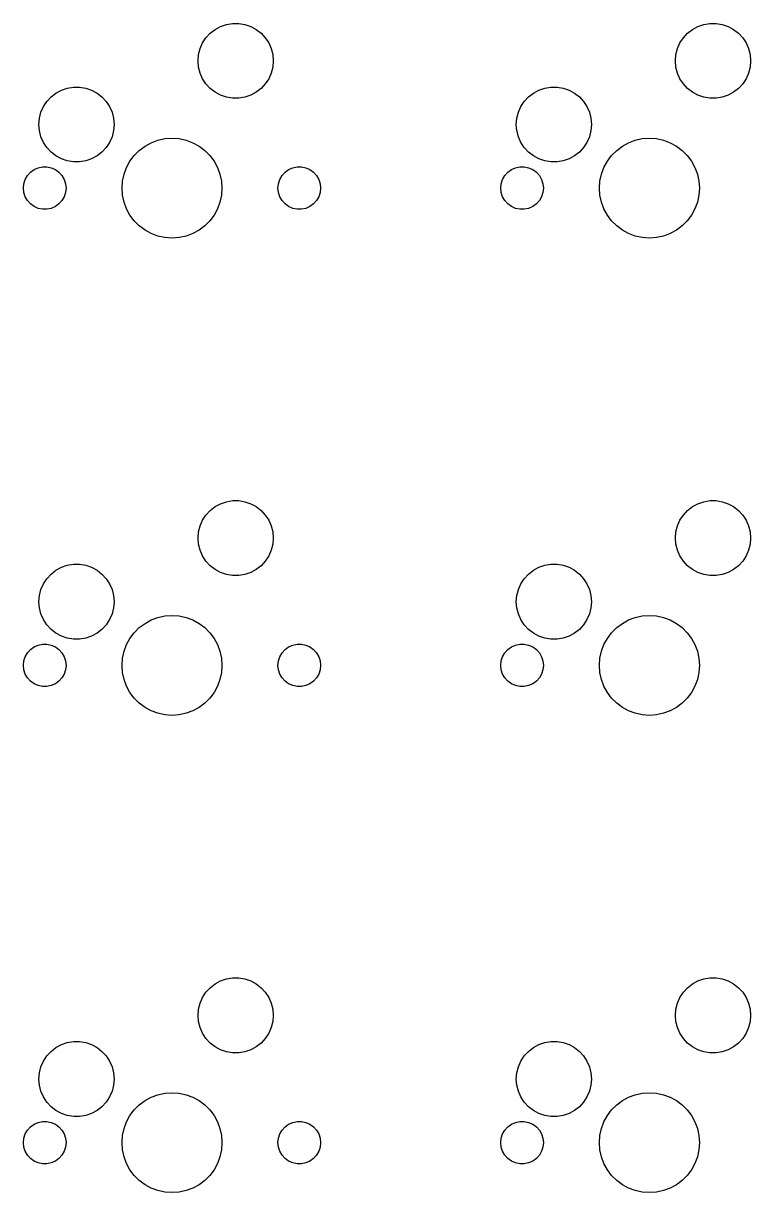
# Model space of a CAD drawing. Extents: x 31 to 255, y -131 to -28.
# Drawn here: x 119.08 to 148.1, y -74.62 to -27.95 of the extents above; entities that cross this region are included whole.
import ezdxf

# ---------------------------------------------------------------- set-up
doc = ezdxf.new("R2010")
doc.units = 0
doc.layers.add('BLACK', color=7, linetype='CONTINUOUS')

msp = doc.modelspace()

# ---------------------------------------------------------------- linework, layer by layer
at = {"layer": 'BLACK', "linetype": 'CONTINUOUS'}
for p, q in [((126.95, -28.0713), (127.184, -27.9909)), ((127.184, -27.9909), (127.429, -27.9501)), ((127.429, -27.9501), (127.676, -27.9501)), ((127.676, -27.9501), (127.921, -27.9909)), ((127.921, -27.9909), (128.155, -28.0713)), ((146, -28.0713), (146.234, -27.9909)), ((146.234, -27.9909), (146.479, -27.9501)), ((146.479, -27.9501), (146.726, -27.9501)), ((146.726, -27.9501), (146.971, -27.9909)), ((146.971, -27.9909), (147.205, -28.0713)), ((126.369, -28.5237), (126.537, -28.3414)), ((126.537, -28.3414), (126.732, -28.1892)), ((126.732, -28.1892), (126.95, -28.0713)), ((128.155, -28.0713), (128.373, -28.1892)), ((128.373, -28.1892), (128.568, -28.3414)), ((128.568, -28.3414), (128.736, -28.5237)), ((145.419, -28.5237), (145.587, -28.3414)), ((145.587, -28.3414), (145.782, -28.1892)), ((145.782, -28.1892), (146, -28.0713)), ((147.205, -28.0713), (147.423, -28.1892)), ((147.423, -28.1892), (147.618, -28.3414)), ((147.618, -28.3414), (147.786, -28.5237)), ((126.134, -28.958), (126.233, -28.7311)), ((126.233, -28.7311), (126.369, -28.5237)), ((128.736, -28.5237), (128.872, -28.7311)), ((128.872, -28.7311), (128.971, -28.958)), ((145.184, -28.958), (145.283, -28.7311)), ((145.283, -28.7311), (145.419, -28.5237)), ((147.786, -28.5237), (147.922, -28.7311)), ((147.922, -28.7311), (148.021, -28.958)), ((126.052, -29.445), (126.073, -29.1981)), ((126.073, -29.1981), (126.134, -28.958)), ((128.971, -28.958), (129.032, -29.1981)), ((129.032, -29.1981), (129.052, -29.445)), ((145.102, -29.445), (145.123, -29.1981)), ((145.123, -29.1981), (145.184, -28.958)), ((148.021, -28.958), (148.082, -29.1981)), ((148.082, -29.1981), (148.102, -29.445)), ((126.073, -29.6919), (126.052, -29.445)), ((126.134, -29.932), (126.073, -29.6919)), ((129.032, -29.6919), (128.971, -29.932)), ((129.052, -29.445), (129.032, -29.6919)), ((145.123, -29.6919), (145.102, -29.445)), ((145.184, -29.932), (145.123, -29.6919)), ((148.082, -29.6919), (148.021, -29.932)), ((148.102, -29.445), (148.082, -29.6919)), ((126.233, -30.1589), (126.134, -29.932)), ((126.369, -30.3663), (126.233, -30.1589)), ((128.872, -30.1589), (128.736, -30.3663)), ((128.971, -29.932), (128.872, -30.1589)), ((145.283, -30.1589), (145.184, -29.932)), ((145.419, -30.3663), (145.283, -30.1589)), ((147.922, -30.1589), (147.786, -30.3663)), ((148.021, -29.932), (147.922, -30.1589)), ((120.187, -30.8814), (120.382, -30.7292)), ((120.382, -30.7292), (120.6, -30.6113)), ((120.6, -30.6113), (120.834, -30.5309)), ((120.834, -30.5309), (121.079, -30.4901)), ((121.079, -30.4901), (121.326, -30.4901)), ((121.326, -30.4901), (121.571, -30.5309)), ((121.571, -30.5309), (121.805, -30.6113)), ((121.805, -30.6113), (122.023, -30.7292)), ((122.023, -30.7292), (122.218, -30.8814)), ((126.537, -30.5486), (126.369, -30.3663)), ((126.732, -30.7007), (126.537, -30.5486)), ((126.95, -30.8187), (126.732, -30.7007)), ((128.373, -30.7007), (128.155, -30.8187)), ((128.568, -30.5486), (128.373, -30.7007)), ((128.736, -30.3663), (128.568, -30.5486)), ((139.237, -30.8814), (139.432, -30.7292)), ((139.432, -30.7292), (139.65, -30.6113)), ((139.65, -30.6113), (139.884, -30.5309)), ((139.884, -30.5309), (140.129, -30.4901)), ((140.129, -30.4901), (140.376, -30.4901)), ((140.376, -30.4901), (140.621, -30.5309)), ((140.621, -30.5309), (140.855, -30.6113)), ((140.855, -30.6113), (141.073, -30.7292)), ((141.073, -30.7292), (141.268, -30.8814)), ((145.587, -30.5486), (145.419, -30.3663)), ((145.782, -30.7007), (145.587, -30.5486)), ((146, -30.8187), (145.782, -30.7007)), ((147.423, -30.7007), (147.205, -30.8187)), ((147.618, -30.5486), (147.423, -30.7007)), ((147.786, -30.3663), (147.618, -30.5486)), ((119.883, -31.2711), (120.019, -31.0637)), ((120.019, -31.0637), (120.187, -30.8814)), ((122.218, -30.8814), (122.386, -31.0637)), ((122.386, -31.0637), (122.522, -31.2711)), ((127.184, -30.8991), (126.95, -30.8187)), ((127.429, -30.9399), (127.184, -30.8991)), ((127.676, -30.9399), (127.429, -30.9399)), ((127.921, -30.8991), (127.676, -30.9399)), ((128.155, -30.8187), (127.921, -30.8991)), ((138.933, -31.2711), (139.069, -31.0637)), ((139.069, -31.0637), (139.237, -30.8814)), ((141.268, -30.8814), (141.436, -31.0637)), ((141.436, -31.0637), (141.572, -31.2711)), ((146.234, -30.8991), (146, -30.8187)), ((146.479, -30.9399), (146.234, -30.8991)), ((146.726, -30.9399), (146.479, -30.9399)), ((146.971, -30.8991), (146.726, -30.9399)), ((147.205, -30.8187), (146.971, -30.8991)), ((119.723, -31.7381), (119.784, -31.498)), ((119.784, -31.498), (119.883, -31.2711)), ((122.522, -31.2711), (122.621, -31.498)), ((122.621, -31.498), (122.682, -31.7381)), ((138.773, -31.7381), (138.834, -31.498)), ((138.834, -31.498), (138.933, -31.2711)), ((141.572, -31.2711), (141.671, -31.498)), ((141.671, -31.498), (141.732, -31.7381)), ((119.703, -31.985), (119.723, -31.7381)), ((119.723, -32.2319), (119.703, -31.985)), ((122.682, -31.7381), (122.703, -31.985)), ((122.703, -31.985), (122.682, -32.2319)), ((138.752, -31.985), (138.773, -31.7381)), ((138.773, -32.2319), (138.752, -31.985)), ((141.732, -31.7381), (141.752, -31.985)), ((141.752, -31.985), (141.732, -32.2319)), ((119.784, -32.472), (119.723, -32.2319)), ((119.883, -32.6989), (119.784, -32.472)), ((122.621, -32.472), (122.522, -32.6989)), ((122.682, -32.2319), (122.621, -32.472)), ((124.184, -32.7113), (124.451, -32.6119)), ((124.451, -32.6119), (124.729, -32.5514)), ((124.729, -32.5514), (125.012, -32.5311)), ((125.012, -32.5311), (125.296, -32.5514)), ((125.296, -32.5514), (125.574, -32.6119)), ((125.574, -32.6119), (125.841, -32.7113)), ((138.834, -32.472), (138.773, -32.2319)), ((138.933, -32.6989), (138.834, -32.472)), ((141.671, -32.472), (141.572, -32.6989)), ((141.732, -32.2319), (141.671, -32.472)), ((143.234, -32.7113), (143.501, -32.6119)), ((143.501, -32.6119), (143.779, -32.5514)), ((143.779, -32.5514), (144.062, -32.5311)), ((144.062, -32.5311), (144.346, -32.5514)), ((144.346, -32.5514), (144.624, -32.6119)), ((144.624, -32.6119), (144.891, -32.7113)), ((120.019, -32.9063), (119.883, -32.6989)), ((120.187, -33.0886), (120.019, -32.9063)), ((120.382, -33.2407), (120.187, -33.0886)), ((122.218, -33.0886), (122.023, -33.2407)), ((122.386, -32.9063), (122.218, -33.0886)), ((122.522, -32.6989), (122.386, -32.9063)), ((123.506, -33.2193), (123.707, -33.0181)), ((123.707, -33.0181), (123.935, -32.8476)), ((123.935, -32.8476), (124.184, -32.7113)), ((125.841, -32.7113), (126.09, -32.8476)), ((126.09, -32.8476), (126.318, -33.0181)), ((126.318, -33.0181), (126.519, -33.2193)), ((139.069, -32.9063), (138.933, -32.6989)), ((139.237, -33.0886), (139.069, -32.9063)), ((139.432, -33.2407), (139.237, -33.0886)), ((141.268, -33.0886), (141.073, -33.2407)), ((141.436, -32.9063), (141.268, -33.0886)), ((141.572, -32.6989), (141.436, -32.9063)), ((142.556, -33.2193), (142.757, -33.0181)), ((142.757, -33.0181), (142.985, -32.8476)), ((142.985, -32.8476), (143.234, -32.7113)), ((144.891, -32.7113), (145.14, -32.8476)), ((145.14, -32.8476), (145.368, -33.0181)), ((145.368, -33.0181), (145.569, -33.2193)), ((120.6, -33.3587), (120.382, -33.2407)), ((120.834, -33.4391), (120.6, -33.3587)), ((121.079, -33.4799), (120.834, -33.4391)), ((121.326, -33.4799), (121.079, -33.4799)), ((121.571, -33.4391), (121.326, -33.4799)), ((121.805, -33.3587), (121.571, -33.4391)), ((122.023, -33.2407), (121.805, -33.3587)), ((123.199, -33.6967), (123.335, -33.447)), ((123.335, -33.447), (123.506, -33.2193)), ((126.519, -33.2193), (126.69, -33.447)), ((126.69, -33.447), (126.826, -33.6967)), ((139.65, -33.3587), (139.432, -33.2407)), ((139.884, -33.4391), (139.65, -33.3587)), ((140.129, -33.4799), (139.884, -33.4391)), ((140.376, -33.4799), (140.129, -33.4799)), ((140.621, -33.4391), (140.376, -33.4799)), ((140.855, -33.3587), (140.621, -33.4391)), ((141.073, -33.2407), (140.855, -33.3587)), ((142.249, -33.6967), (142.385, -33.447)), ((142.385, -33.447), (142.556, -33.2193)), ((145.569, -33.2193), (145.74, -33.447)), ((145.74, -33.447), (145.876, -33.6967)), ((119.155, -34.1789), (119.244, -34.0249)), ((119.244, -34.0249), (119.363, -33.8927)), ((119.363, -33.8927), (119.507, -33.7881)), ((119.507, -33.7881), (119.67, -33.7157)), ((119.67, -33.7157), (119.844, -33.6788)), ((119.844, -33.6788), (120.021, -33.6788)), ((120.021, -33.6788), (120.195, -33.7157)), ((120.195, -33.7157), (120.358, -33.7881)), ((120.358, -33.7881), (120.502, -33.8927)), ((120.502, -33.8927), (120.621, -34.0249)), ((120.621, -34.0249), (120.71, -34.1789)), ((123.039, -34.2412), (123.099, -33.9633)), ((123.099, -33.9633), (123.199, -33.6967)), ((126.826, -33.6967), (126.926, -33.9633)), ((126.926, -33.9633), (126.986, -34.2412)), ((129.315, -34.1789), (129.404, -34.0249)), ((129.404, -34.0249), (129.523, -33.8927)), ((129.523, -33.8927), (129.667, -33.7881)), ((129.667, -33.7881), (129.83, -33.7157)), ((129.83, -33.7157), (130.004, -33.6788)), ((130.004, -33.6788), (130.181, -33.6788)), ((130.181, -33.6788), (130.355, -33.7157)), ((130.355, -33.7157), (130.518, -33.7881)), ((130.518, -33.7881), (130.662, -33.8927)), ((130.662, -33.8927), (130.781, -34.0249)), ((130.781, -34.0249), (130.87, -34.1789)), ((138.205, -34.1789), (138.294, -34.0249)), ((138.294, -34.0249), (138.413, -33.8927)), ((138.413, -33.8927), (138.557, -33.7881)), ((138.557, -33.7881), (138.72, -33.7157)), ((138.72, -33.7157), (138.894, -33.6788)), ((138.894, -33.6788), (139.071, -33.6788)), ((139.071, -33.6788), (139.245, -33.7157)), ((139.245, -33.7157), (139.408, -33.7881)), ((139.408, -33.7881), (139.552, -33.8927)), ((139.552, -33.8927), (139.671, -34.0249)), ((139.671, -34.0249), (139.76, -34.1789)), ((142.089, -34.2412), (142.149, -33.9633)), ((142.149, -33.9633), (142.249, -33.6967)), ((145.876, -33.6967), (145.976, -33.9633)), ((145.976, -33.9633), (146.036, -34.2412)), ((119.082, -34.525), (119.1, -34.3481)), ((119.1, -34.7019), (119.082, -34.525)), ((119.1, -34.3481), (119.155, -34.1789)), ((120.71, -34.1789), (120.765, -34.3481)), ((120.765, -34.3481), (120.783, -34.525)), ((120.783, -34.525), (120.765, -34.7019)), ((123.019, -34.525), (123.039, -34.2412)), ((123.039, -34.8088), (123.019, -34.525)), ((126.986, -34.2412), (127.006, -34.525)), ((127.006, -34.525), (126.986, -34.8088)), ((129.242, -34.525), (129.26, -34.3481)), ((129.26, -34.7019), (129.242, -34.525)), ((129.26, -34.3481), (129.315, -34.1789)), ((130.87, -34.1789), (130.925, -34.3481)), ((130.925, -34.3481), (130.943, -34.525)), ((130.943, -34.525), (130.925, -34.7019)), ((138.132, -34.525), (138.15, -34.3481)), ((138.15, -34.7019), (138.132, -34.525)), ((138.15, -34.3481), (138.205, -34.1789)), ((139.76, -34.1789), (139.815, -34.3481)), ((139.815, -34.3481), (139.833, -34.525)), ((139.833, -34.525), (139.815, -34.7019)), ((142.069, -34.525), (142.089, -34.2412)), ((142.089, -34.8088), (142.069, -34.525)), ((146.036, -34.2412), (146.056, -34.525)), ((146.056, -34.525), (146.036, -34.8088)), ((119.155, -34.8711), (119.1, -34.7019)), ((119.244, -35.0251), (119.155, -34.8711)), ((120.71, -34.8711), (120.621, -35.0251)), ((120.765, -34.7019), (120.71, -34.8711)), ((123.099, -35.0867), (123.039, -34.8088)), ((126.986, -34.8088), (126.926, -35.0867)), ((129.315, -34.8711), (129.26, -34.7019)), ((129.404, -35.0251), (129.315, -34.8711)), ((130.87, -34.8711), (130.781, -35.0251)), ((130.925, -34.7019), (130.87, -34.8711)), ((138.205, -34.8711), (138.15, -34.7019)), ((138.294, -35.0251), (138.205, -34.8711)), ((139.76, -34.8711), (139.671, -35.0251)), ((139.815, -34.7019), (139.76, -34.8711)), ((142.149, -35.0867), (142.089, -34.8088)), ((146.036, -34.8088), (145.976, -35.0867)), ((119.363, -35.1573), (119.244, -35.0251)), ((119.507, -35.2619), (119.363, -35.1573)), ((119.67, -35.3343), (119.507, -35.2619)), ((119.844, -35.3712), (119.67, -35.3343)), ((120.021, -35.3712), (119.844, -35.3712)), ((120.195, -35.3343), (120.021, -35.3712)), ((120.358, -35.2619), (120.195, -35.3343)), ((120.502, -35.1573), (120.358, -35.2619)), ((120.621, -35.0251), (120.502, -35.1573)), ((123.199, -35.3533), (123.099, -35.0867)), ((123.335, -35.603), (123.199, -35.3533)), ((126.826, -35.3533), (126.69, -35.603)), ((126.926, -35.0867), (126.826, -35.3533)), ((129.523, -35.1573), (129.404, -35.0251)), ((129.667, -35.2619), (129.523, -35.1573)), ((129.83, -35.3343), (129.667, -35.2619)), ((130.004, -35.3712), (129.83, -35.3343)), ((130.181, -35.3712), (130.004, -35.3712)), ((130.355, -35.3343), (130.181, -35.3712)), ((130.518, -35.2619), (130.355, -35.3343)), ((130.662, -35.1573), (130.518, -35.2619)), ((130.781, -35.0251), (130.662, -35.1573)), ((138.413, -35.1573), (138.294, -35.0251)), ((138.557, -35.2619), (138.413, -35.1573)), ((138.72, -35.3343), (138.557, -35.2619)), ((138.894, -35.3712), (138.72, -35.3343)), ((139.071, -35.3712), (138.894, -35.3712)), ((139.245, -35.3343), (139.071, -35.3712)), ((139.408, -35.2619), (139.245, -35.3343)), ((139.552, -35.1573), (139.408, -35.2619)), ((139.671, -35.0251), (139.552, -35.1573)), ((142.249, -35.3533), (142.149, -35.0867)), ((142.385, -35.603), (142.249, -35.3533)), ((145.876, -35.3533), (145.74, -35.603)), ((145.976, -35.0867), (145.876, -35.3533)), ((123.506, -35.8307), (123.335, -35.603)), ((123.707, -36.0319), (123.506, -35.8307)), ((126.519, -35.8307), (126.318, -36.0319)), ((126.69, -35.603), (126.519, -35.8307)), ((142.556, -35.8307), (142.385, -35.603)), ((142.757, -36.0319), (142.556, -35.8307)), ((145.569, -35.8307), (145.368, -36.0319)), ((145.74, -35.603), (145.569, -35.8307)), ((123.935, -36.2024), (123.707, -36.0319)), ((124.184, -36.3387), (123.935, -36.2024)), ((124.451, -36.4381), (124.184, -36.3387)), ((125.841, -36.3387), (125.574, -36.4381)), ((126.09, -36.2024), (125.841, -36.3387)), ((126.318, -36.0319), (126.09, -36.2024)), ((142.985, -36.2024), (142.757, -36.0319)), ((143.234, -36.3387), (142.985, -36.2024)), ((143.501, -36.4381), (143.234, -36.3387)), ((144.891, -36.3387), (144.624, -36.4381)), ((145.14, -36.2024), (144.891, -36.3387)), ((145.368, -36.0319), (145.14, -36.2024)), ((124.729, -36.4986), (124.451, -36.4381)), ((125.012, -36.5189), (124.729, -36.4986)), ((125.296, -36.4986), (125.012, -36.5189)), ((125.574, -36.4381), (125.296, -36.4986)), ((143.779, -36.4986), (143.501, -36.4381)), ((144.062, -36.5189), (143.779, -36.4986)), ((144.346, -36.4986), (144.062, -36.5189)), ((144.624, -36.4381), (144.346, -36.4986)), ((126.732, -47.2392), (126.95, -47.1213)), ((126.95, -47.1213), (127.184, -47.0409)), ((127.184, -47.0409), (127.429, -47.0001)), ((127.429, -47.0001), (127.676, -47.0001)), ((127.676, -47.0001), (127.921, -47.0409)), ((127.921, -47.0409), (128.155, -47.1213)), ((128.155, -47.1213), (128.373, -47.2392)), ((145.782, -47.2392), (146, -47.1213)), ((146, -47.1213), (146.234, -47.0409)), ((146.234, -47.0409), (146.479, -47.0001)), ((146.479, -47.0001), (146.726, -47.0001)), ((146.726, -47.0001), (146.971, -47.0409)), ((146.971, -47.0409), (147.205, -47.1213)), ((147.205, -47.1213), (147.423, -47.2392)), ((126.233, -47.7811), (126.369, -47.5737)), ((126.369, -47.5737), (126.537, -47.3914)), ((126.537, -47.3914), (126.732, -47.2392)), ((128.373, -47.2392), (128.568, -47.3914)), ((128.568, -47.3914), (128.736, -47.5737)), ((128.736, -47.5737), (128.872, -47.7811)), ((145.283, -47.7811), (145.419, -47.5737)), ((145.419, -47.5737), (145.587, -47.3914)), ((145.587, -47.3914), (145.782, -47.2392)), ((147.423, -47.2392), (147.618, -47.3914)), ((147.618, -47.3914), (147.786, -47.5737)), ((147.786, -47.5737), (147.922, -47.7811)), ((126.073, -48.2481), (126.134, -48.008)), ((126.134, -48.008), (126.233, -47.7811)), ((128.872, -47.7811), (128.971, -48.008)), ((128.971, -48.008), (129.032, -48.2481)), ((145.123, -48.2481), (145.184, -48.008)), ((145.184, -48.008), (145.283, -47.7811)), ((147.922, -47.7811), (148.021, -48.008)), ((148.021, -48.008), (148.082, -48.2481)), ((126.052, -48.495), (126.073, -48.2481)), ((126.073, -48.7419), (126.052, -48.495)), ((129.032, -48.2481), (129.052, -48.495)), ((129.052, -48.495), (129.032, -48.7419)), ((145.102, -48.495), (145.123, -48.2481)), ((145.123, -48.7419), (145.102, -48.495)), ((148.082, -48.2481), (148.102, -48.495)), ((148.102, -48.495), (148.082, -48.7419)), ((126.134, -48.982), (126.073, -48.7419)), ((126.233, -49.2089), (126.134, -48.982)), ((128.971, -48.982), (128.872, -49.2089)), ((129.032, -48.7419), (128.971, -48.982)), ((145.184, -48.982), (145.123, -48.7419)), ((145.283, -49.2089), (145.184, -48.982)), ((148.021, -48.982), (147.922, -49.2089)), ((148.082, -48.7419), (148.021, -48.982)), ((126.369, -49.4163), (126.233, -49.2089)), ((126.537, -49.5986), (126.369, -49.4163)), ((128.736, -49.4163), (128.568, -49.5986)), ((128.872, -49.2089), (128.736, -49.4163)), ((145.419, -49.4163), (145.283, -49.2089)), ((145.587, -49.5986), (145.419, -49.4163)), ((147.786, -49.4163), (147.618, -49.5986)), ((147.922, -49.2089), (147.786, -49.4163)), ((120.019, -50.1137), (120.187, -49.9314)), ((120.187, -49.9314), (120.382, -49.7792)), ((120.382, -49.7792), (120.6, -49.6613)), ((120.6, -49.6613), (120.834, -49.5809)), ((120.834, -49.5809), (121.079, -49.5401)), ((121.079, -49.5401), (121.326, -49.5401)), ((121.326, -49.5401), (121.571, -49.5809)), ((121.571, -49.5809), (121.805, -49.6613)), ((121.805, -49.6613), (122.023, -49.7792)), ((122.023, -49.7792), (122.218, -49.9314)), ((122.218, -49.9314), (122.386, -50.1137)), ((126.732, -49.7507), (126.537, -49.5986)), ((126.95, -49.8687), (126.732, -49.7507)), ((127.184, -49.9491), (126.95, -49.8687)), ((128.155, -49.8687), (127.921, -49.9491)), ((128.373, -49.7507), (128.155, -49.8687)), ((128.568, -49.5986), (128.373, -49.7507)), ((139.069, -50.1137), (139.237, -49.9314)), ((139.237, -49.9314), (139.432, -49.7792)), ((139.432, -49.7792), (139.65, -49.6613)), ((139.65, -49.6613), (139.884, -49.5809)), ((139.884, -49.5809), (140.129, -49.5401)), ((140.129, -49.5401), (140.376, -49.5401)), ((140.376, -49.5401), (140.621, -49.5809)), ((140.621, -49.5809), (140.855, -49.6613)), ((140.855, -49.6613), (141.073, -49.7792)), ((141.073, -49.7792), (141.268, -49.9314)), ((141.268, -49.9314), (141.436, -50.1137)), ((145.782, -49.7507), (145.587, -49.5986)), ((146, -49.8687), (145.782, -49.7507)), ((146.234, -49.9491), (146, -49.8687)), ((147.205, -49.8687), (146.971, -49.9491)), ((147.423, -49.7507), (147.205, -49.8687)), ((147.618, -49.5986), (147.423, -49.7507)), ((119.784, -50.548), (119.883, -50.3211)), ((119.883, -50.3211), (120.019, -50.1137)), ((122.386, -50.1137), (122.522, -50.3211)), ((122.522, -50.3211), (122.621, -50.548)), ((127.429, -49.9899), (127.184, -49.9491)), ((127.676, -49.9899), (127.429, -49.9899)), ((127.921, -49.9491), (127.676, -49.9899)), ((138.834, -50.548), (138.933, -50.3211)), ((138.933, -50.3211), (139.069, -50.1137)), ((141.436, -50.1137), (141.572, -50.3211)), ((141.572, -50.3211), (141.671, -50.548)), ((146.479, -49.9899), (146.234, -49.9491)), ((146.726, -49.9899), (146.479, -49.9899)), ((146.971, -49.9491), (146.726, -49.9899)), ((119.703, -51.035), (119.723, -50.7881)), ((119.723, -50.7881), (119.784, -50.548)), ((122.621, -50.548), (122.682, -50.7881)), ((122.682, -50.7881), (122.703, -51.035)), ((138.752, -51.035), (138.773, -50.7881)), ((138.773, -50.7881), (138.834, -50.548)), ((141.671, -50.548), (141.732, -50.7881)), ((141.732, -50.7881), (141.752, -51.035)), ((119.723, -51.2819), (119.703, -51.035)), ((119.784, -51.522), (119.723, -51.2819)), ((122.682, -51.2819), (122.621, -51.522)), ((122.703, -51.035), (122.682, -51.2819)), ((138.773, -51.2819), (138.752, -51.035)), ((138.834, -51.522), (138.773, -51.2819)), ((141.732, -51.2819), (141.671, -51.522)), ((141.752, -51.035), (141.732, -51.2819)), ((119.883, -51.7489), (119.784, -51.522)), ((120.019, -51.9563), (119.883, -51.7489)), ((122.522, -51.7489), (122.386, -51.9563)), ((122.621, -51.522), (122.522, -51.7489)), ((123.935, -51.8976), (124.184, -51.7613)), ((124.184, -51.7613), (124.451, -51.6619)), ((124.451, -51.6619), (124.729, -51.6014)), ((124.729, -51.6014), (125.012, -51.5811)), ((125.012, -51.5811), (125.296, -51.6014)), ((125.296, -51.6014), (125.574, -51.6619)), ((125.574, -51.6619), (125.841, -51.7613)), ((125.841, -51.7613), (126.09, -51.8976)), ((138.933, -51.7489), (138.834, -51.522)), ((139.069, -51.9563), (138.933, -51.7489)), ((141.572, -51.7489), (141.436, -51.9563)), ((141.671, -51.522), (141.572, -51.7489)), ((142.985, -51.8976), (143.234, -51.7613)), ((143.234, -51.7613), (143.501, -51.6619)), ((143.501, -51.6619), (143.779, -51.6014)), ((143.779, -51.6014), (144.062, -51.5811)), ((144.062, -51.5811), (144.346, -51.6014)), ((144.346, -51.6014), (144.624, -51.6619)), ((144.624, -51.6619), (144.891, -51.7613)), ((144.891, -51.7613), (145.14, -51.8976)), ((120.187, -52.1386), (120.019, -51.9563)), ((120.382, -52.2907), (120.187, -52.1386)), ((122.218, -52.1386), (122.023, -52.2907)), ((122.386, -51.9563), (122.218, -52.1386)), ((123.506, -52.2693), (123.707, -52.0681)), ((123.707, -52.0681), (123.935, -51.8976)), ((126.09, -51.8976), (126.318, -52.0681)), ((126.318, -52.0681), (126.519, -52.2693)), ((139.237, -52.1386), (139.069, -51.9563)), ((139.432, -52.2907), (139.237, -52.1386)), ((141.268, -52.1386), (141.073, -52.2907)), ((141.436, -51.9563), (141.268, -52.1386)), ((142.556, -52.2693), (142.757, -52.0681)), ((142.757, -52.0681), (142.985, -51.8976)), ((145.14, -51.8976), (145.368, -52.0681)), ((145.368, -52.0681), (145.569, -52.2693)), ((119.67, -52.7657), (119.844, -52.7288)), ((119.844, -52.7288), (120.021, -52.7288)), ((120.021, -52.7288), (120.195, -52.7657)), ((120.6, -52.4087), (120.382, -52.2907)), ((120.834, -52.4891), (120.6, -52.4087)), ((121.079, -52.5299), (120.834, -52.4891)), ((121.326, -52.5299), (121.079, -52.5299)), ((121.571, -52.4891), (121.326, -52.5299)), ((121.805, -52.4087), (121.571, -52.4891)), ((122.023, -52.2907), (121.805, -52.4087)), ((123.199, -52.7467), (123.335, -52.497)), ((123.335, -52.497), (123.506, -52.2693)), ((126.519, -52.2693), (126.69, -52.497)), ((126.69, -52.497), (126.826, -52.7467)), ((129.83, -52.7657), (130.004, -52.7288)), ((130.004, -52.7288), (130.181, -52.7288)), ((130.181, -52.7288), (130.355, -52.7657)), ((138.72, -52.7657), (138.894, -52.7288)), ((138.894, -52.7288), (139.071, -52.7288)), ((139.071, -52.7288), (139.245, -52.7657)), ((139.65, -52.4087), (139.432, -52.2907)), ((139.884, -52.4891), (139.65, -52.4087)), ((140.129, -52.5299), (139.884, -52.4891)), ((140.376, -52.5299), (140.129, -52.5299)), ((140.621, -52.4891), (140.376, -52.5299)), ((140.855, -52.4087), (140.621, -52.4891)), ((141.073, -52.2907), (140.855, -52.4087)), ((142.249, -52.7467), (142.385, -52.497)), ((142.385, -52.497), (142.556, -52.2693)), ((145.569, -52.2693), (145.74, -52.497)), ((145.74, -52.497), (145.876, -52.7467)), ((119.155, -53.2289), (119.244, -53.0749)), ((119.244, -53.0749), (119.363, -52.9427)), ((119.363, -52.9427), (119.507, -52.8381)), ((119.507, -52.8381), (119.67, -52.7657)), ((120.195, -52.7657), (120.358, -52.8381)), ((120.358, -52.8381), (120.502, -52.9427)), ((120.502, -52.9427), (120.621, -53.0749)), ((120.621, -53.0749), (120.71, -53.2289)), ((123.039, -53.2912), (123.099, -53.0133)), ((123.099, -53.0133), (123.199, -52.7467)), ((126.826, -52.7467), (126.926, -53.0133)), ((126.926, -53.0133), (126.986, -53.2912)), ((129.315, -53.2289), (129.404, -53.0749)), ((129.404, -53.0749), (129.523, -52.9427)), ((129.523, -52.9427), (129.667, -52.8381)), ((129.667, -52.8381), (129.83, -52.7657)), ((130.355, -52.7657), (130.518, -52.8381)), ((130.518, -52.8381), (130.662, -52.9427)), ((130.662, -52.9427), (130.781, -53.0749)), ((130.781, -53.0749), (130.87, -53.2289)), ((138.205, -53.2289), (138.294, -53.0749)), ((138.294, -53.0749), (138.413, -52.9427)), ((138.413, -52.9427), (138.557, -52.8381)), ((138.557, -52.8381), (138.72, -52.7657)), ((139.245, -52.7657), (139.408, -52.8381)), ((139.408, -52.8381), (139.552, -52.9427)), ((139.552, -52.9427), (139.671, -53.0749)), ((139.671, -53.0749), (139.76, -53.2289)), ((142.089, -53.2912), (142.149, -53.0133)), ((142.149, -53.0133), (142.249, -52.7467)), ((145.876, -52.7467), (145.976, -53.0133)), ((145.976, -53.0133), (146.036, -53.2912)), ((119.082, -53.575), (119.1, -53.3981)), ((119.1, -53.7519), (119.082, -53.575)), ((119.1, -53.3981), (119.155, -53.2289)), ((120.71, -53.2289), (120.765, -53.3981)), ((120.765, -53.3981), (120.783, -53.575)), ((120.783, -53.575), (120.765, -53.7519)), ((123.019, -53.575), (123.039, -53.2912)), ((123.039, -53.8588), (123.019, -53.575)), ((126.986, -53.2912), (127.006, -53.575)), ((127.006, -53.575), (126.986, -53.8588)), ((129.242, -53.575), (129.26, -53.3981)), ((129.26, -53.7519), (129.242, -53.575)), ((129.26, -53.3981), (129.315, -53.2289)), ((130.87, -53.2289), (130.925, -53.3981)), ((130.925, -53.3981), (130.943, -53.575)), ((130.943, -53.575), (130.925, -53.7519)), ((138.132, -53.575), (138.15, -53.3981)), ((138.15, -53.7519), (138.132, -53.575)), ((138.15, -53.3981), (138.205, -53.2289)), ((139.76, -53.2289), (139.815, -53.3981)), ((139.815, -53.3981), (139.833, -53.575)), ((139.833, -53.575), (139.815, -53.7519)), ((142.069, -53.575), (142.089, -53.2912)), ((142.089, -53.8588), (142.069, -53.575)), ((146.036, -53.2912), (146.056, -53.575)), ((146.056, -53.575), (146.036, -53.8588)), ((119.155, -53.9211), (119.1, -53.7519)), ((119.244, -54.0751), (119.155, -53.9211)), ((119.363, -54.2073), (119.244, -54.0751)), ((120.621, -54.0751), (120.502, -54.2073)), ((120.71, -53.9211), (120.621, -54.0751)), ((120.765, -53.7519), (120.71, -53.9211)), ((123.099, -54.1367), (123.039, -53.8588)), ((126.986, -53.8588), (126.926, -54.1367)), ((129.315, -53.9211), (129.26, -53.7519)), ((129.404, -54.0751), (129.315, -53.9211)), ((129.523, -54.2073), (129.404, -54.0751)), ((130.781, -54.0751), (130.662, -54.2073)), ((130.87, -53.9211), (130.781, -54.0751)), ((130.925, -53.7519), (130.87, -53.9211)), ((138.205, -53.9211), (138.15, -53.7519)), ((138.294, -54.0751), (138.205, -53.9211)), ((138.413, -54.2073), (138.294, -54.0751)), ((139.671, -54.0751), (139.552, -54.2073)), ((139.76, -53.9211), (139.671, -54.0751)), ((139.815, -53.7519), (139.76, -53.9211)), ((142.149, -54.1367), (142.089, -53.8588)), ((146.036, -53.8588), (145.976, -54.1367)), ((119.507, -54.3119), (119.363, -54.2073)), ((119.67, -54.3843), (119.507, -54.3119)), ((119.844, -54.4212), (119.67, -54.3843)), ((120.021, -54.4212), (119.844, -54.4212)), ((120.195, -54.3843), (120.021, -54.4212)), ((120.358, -54.3119), (120.195, -54.3843)), ((120.502, -54.2073), (120.358, -54.3119)), ((123.199, -54.4033), (123.099, -54.1367)), ((123.335, -54.653), (123.199, -54.4033)), ((126.826, -54.4033), (126.69, -54.653)), ((126.926, -54.1367), (126.826, -54.4033)), ((129.667, -54.3119), (129.523, -54.2073)), ((129.83, -54.3843), (129.667, -54.3119)), ((130.004, -54.4212), (129.83, -54.3843)), ((130.181, -54.4212), (130.004, -54.4212)), ((130.355, -54.3843), (130.181, -54.4212)), ((130.518, -54.3119), (130.355, -54.3843)), ((130.662, -54.2073), (130.518, -54.3119)), ((138.557, -54.3119), (138.413, -54.2073)), ((138.72, -54.3843), (138.557, -54.3119)), ((138.894, -54.4212), (138.72, -54.3843)), ((139.071, -54.4212), (138.894, -54.4212)), ((139.245, -54.3843), (139.071, -54.4212)), ((139.408, -54.3119), (139.245, -54.3843)), ((139.552, -54.2073), (139.408, -54.3119)), ((142.249, -54.4033), (142.149, -54.1367)), ((142.385, -54.653), (142.249, -54.4033)), ((145.876, -54.4033), (145.74, -54.653)), ((145.976, -54.1367), (145.876, -54.4033)), ((123.506, -54.8807), (123.335, -54.653)), ((123.707, -55.0819), (123.506, -54.8807)), ((126.519, -54.8807), (126.318, -55.0819)), ((126.69, -54.653), (126.519, -54.8807)), ((142.556, -54.8807), (142.385, -54.653)), ((142.757, -55.0819), (142.556, -54.8807)), ((145.569, -54.8807), (145.368, -55.0819)), ((145.74, -54.653), (145.569, -54.8807)), ((123.935, -55.2524), (123.707, -55.0819)), ((124.184, -55.3887), (123.935, -55.2524)), ((124.451, -55.4881), (124.184, -55.3887)), ((124.729, -55.5486), (124.451, -55.4881)), ((125.574, -55.4881), (125.296, -55.5486)), ((125.841, -55.3887), (125.574, -55.4881)), ((126.09, -55.2524), (125.841, -55.3887)), ((126.318, -55.0819), (126.09, -55.2524)), ((142.985, -55.2524), (142.757, -55.0819)), ((143.234, -55.3887), (142.985, -55.2524)), ((143.501, -55.4881), (143.234, -55.3887)), ((143.779, -55.5486), (143.501, -55.4881)), ((144.624, -55.4881), (144.346, -55.5486)), ((144.891, -55.3887), (144.624, -55.4881)), ((145.14, -55.2524), (144.891, -55.3887)), ((145.368, -55.0819), (145.14, -55.2524)), ((125.012, -55.5689), (124.729, -55.5486)), ((125.296, -55.5486), (125.012, -55.5689)), ((144.062, -55.5689), (143.779, -55.5486)), ((144.346, -55.5486), (144.062, -55.5689)), ((126.732, -66.2892), (126.95, -66.1713)), ((126.95, -66.1713), (127.184, -66.0909)), ((127.184, -66.0909), (127.429, -66.0501)), ((127.429, -66.0501), (127.676, -66.0501)), ((127.676, -66.0501), (127.921, -66.0909)), ((127.921, -66.0909), (128.155, -66.1713)), ((128.155, -66.1713), (128.373, -66.2892)), ((145.782, -66.2892), (146, -66.1713)), ((146, -66.1713), (146.234, -66.0909)), ((146.234, -66.0909), (146.479, -66.0501)), ((146.479, -66.0501), (146.726, -66.0501)), ((146.726, -66.0501), (146.971, -66.0909)), ((146.971, -66.0909), (147.205, -66.1713)), ((147.205, -66.1713), (147.423, -66.2892)), ((126.233, -66.8311), (126.369, -66.6237)), ((126.369, -66.6237), (126.537, -66.4414)), ((126.537, -66.4414), (126.732, -66.2892)), ((128.373, -66.2892), (128.568, -66.4414)), ((128.568, -66.4414), (128.736, -66.6237)), ((128.736, -66.6237), (128.872, -66.8311)), ((145.283, -66.8311), (145.419, -66.6237)), ((145.419, -66.6237), (145.587, -66.4414)), ((145.587, -66.4414), (145.782, -66.2892)), ((147.423, -66.2892), (147.618, -66.4414)), ((147.618, -66.4414), (147.786, -66.6237)), ((147.786, -66.6237), (147.922, -66.8311)), ((126.073, -67.2981), (126.134, -67.058)), ((126.134, -67.058), (126.233, -66.8311)), ((128.872, -66.8311), (128.971, -67.058)), ((128.971, -67.058), (129.032, -67.2981)), ((145.123, -67.2981), (145.184, -67.058)), ((145.184, -67.058), (145.283, -66.8311)), ((147.922, -66.8311), (148.021, -67.058)), ((148.021, -67.058), (148.082, -67.2981)), ((126.052, -67.545), (126.073, -67.2981)), ((126.073, -67.7919), (126.052, -67.545)), ((129.032, -67.2981), (129.052, -67.545)), ((129.052, -67.545), (129.032, -67.7919)), ((145.102, -67.545), (145.123, -67.2981)), ((145.123, -67.7919), (145.102, -67.545)), ((148.082, -67.2981), (148.102, -67.545)), ((148.102, -67.545), (148.082, -67.7919)), ((126.134, -68.032), (126.073, -67.7919)), ((126.233, -68.2589), (126.134, -68.032)), ((128.971, -68.032), (128.872, -68.2589)), ((129.032, -67.7919), (128.971, -68.032)), ((145.184, -68.032), (145.123, -67.7919)), ((145.283, -68.2589), (145.184, -68.032)), ((148.021, -68.032), (147.922, -68.2589)), ((148.082, -67.7919), (148.021, -68.032)), ((120.834, -68.6309), (121.079, -68.5901)), ((121.079, -68.5901), (121.326, -68.5901)), ((121.326, -68.5901), (121.571, -68.6309)), ((126.369, -68.4663), (126.233, -68.2589)), ((126.537, -68.6486), (126.369, -68.4663)), ((128.736, -68.4663), (128.568, -68.6486)), ((128.872, -68.2589), (128.736, -68.4663)), ((139.884, -68.6309), (140.129, -68.5901)), ((140.129, -68.5901), (140.376, -68.5901)), ((140.376, -68.5901), (140.621, -68.6309)), ((145.419, -68.4663), (145.283, -68.2589)), ((145.587, -68.6486), (145.419, -68.4663)), ((147.786, -68.4663), (147.618, -68.6486)), ((147.922, -68.2589), (147.786, -68.4663)), ((120.019, -69.1637), (120.187, -68.9814)), ((120.187, -68.9814), (120.382, -68.8293)), ((120.382, -68.8293), (120.6, -68.7113)), ((120.6, -68.7113), (120.834, -68.6309)), ((121.571, -68.6309), (121.805, -68.7113)), ((121.805, -68.7113), (122.023, -68.8293)), ((122.023, -68.8293), (122.218, -68.9814)), ((122.218, -68.9814), (122.386, -69.1637)), ((126.732, -68.8007), (126.537, -68.6486)), ((126.95, -68.9187), (126.732, -68.8007)), ((127.184, -68.9991), (126.95, -68.9187)), ((127.429, -69.0399), (127.184, -68.9991)), ((127.676, -69.0399), (127.429, -69.0399)), ((127.921, -68.9991), (127.676, -69.0399)), ((128.155, -68.9187), (127.921, -68.9991)), ((128.373, -68.8007), (128.155, -68.9187)), ((128.568, -68.6486), (128.373, -68.8007)), ((139.069, -69.1637), (139.237, -68.9814)), ((139.237, -68.9814), (139.432, -68.8293)), ((139.432, -68.8293), (139.65, -68.7113)), ((139.65, -68.7113), (139.884, -68.6309)), ((140.621, -68.6309), (140.855, -68.7113)), ((140.855, -68.7113), (141.073, -68.8293)), ((141.073, -68.8293), (141.268, -68.9814)), ((141.268, -68.9814), (141.436, -69.1637)), ((145.782, -68.8007), (145.587, -68.6486)), ((146, -68.9187), (145.782, -68.8007)), ((146.234, -68.9991), (146, -68.9187)), ((146.479, -69.0399), (146.234, -68.9991)), ((146.726, -69.0399), (146.479, -69.0399)), ((146.971, -68.9991), (146.726, -69.0399)), ((147.205, -68.9187), (146.971, -68.9991)), ((147.423, -68.8007), (147.205, -68.9187)), ((147.618, -68.6486), (147.423, -68.8007)), ((119.784, -69.598), (119.883, -69.3711)), ((119.883, -69.3711), (120.019, -69.1637)), ((122.386, -69.1637), (122.522, -69.3711)), ((122.522, -69.3711), (122.621, -69.598)), ((138.834, -69.598), (138.933, -69.3711)), ((138.933, -69.3711), (139.069, -69.1637)), ((141.436, -69.1637), (141.572, -69.3711)), ((141.572, -69.3711), (141.671, -69.598)), ((119.703, -70.085), (119.723, -69.8381)), ((119.723, -69.8381), (119.784, -69.598)), ((122.621, -69.598), (122.682, -69.8381)), ((122.682, -69.8381), (122.703, -70.085)), ((138.752, -70.085), (138.773, -69.8381)), ((138.773, -69.8381), (138.834, -69.598)), ((141.671, -69.598), (141.732, -69.8381)), ((141.732, -69.8381), (141.752, -70.085)), ((119.723, -70.3319), (119.703, -70.085)), ((119.784, -70.572), (119.723, -70.3319)), ((122.682, -70.3319), (122.621, -70.572)), ((122.703, -70.085), (122.682, -70.3319)), ((138.773, -70.3319), (138.752, -70.085)), ((138.834, -70.572), (138.773, -70.3319)), ((141.732, -70.3319), (141.671, -70.572)), ((141.752, -70.085), (141.732, -70.3319)), ((119.883, -70.7989), (119.784, -70.572)), ((120.019, -71.0063), (119.883, -70.7989)), ((122.522, -70.7989), (122.386, -71.0063)), ((122.621, -70.572), (122.522, -70.7989)), ((123.935, -70.9476), (124.184, -70.8113)), ((124.184, -70.8113), (124.451, -70.7119)), ((124.451, -70.7119), (124.729, -70.6514)), ((124.729, -70.6514), (125.012, -70.6311)), ((125.012, -70.6311), (125.296, -70.6514)), ((125.296, -70.6514), (125.574, -70.7119)), ((125.574, -70.7119), (125.841, -70.8113)), ((125.841, -70.8113), (126.09, -70.9476)), ((138.933, -70.7989), (138.834, -70.572)), ((139.069, -71.0063), (138.933, -70.7989)), ((141.572, -70.7989), (141.436, -71.0063)), ((141.671, -70.572), (141.572, -70.7989)), ((142.985, -70.9476), (143.234, -70.8113)), ((143.234, -70.8113), (143.501, -70.7119)), ((143.501, -70.7119), (143.779, -70.6514)), ((143.779, -70.6514), (144.062, -70.6311)), ((144.062, -70.6311), (144.346, -70.6514)), ((144.346, -70.6514), (144.624, -70.7119)), ((144.624, -70.7119), (144.891, -70.8113)), ((144.891, -70.8113), (145.14, -70.9476)), ((120.187, -71.1886), (120.019, -71.0063)), ((120.382, -71.3407), (120.187, -71.1886)), ((120.6, -71.4587), (120.382, -71.3407)), ((122.023, -71.3407), (121.805, -71.4587)), ((122.218, -71.1886), (122.023, -71.3407)), ((122.386, -71.0063), (122.218, -71.1886)), ((123.335, -71.547), (123.506, -71.3193)), ((123.506, -71.3193), (123.707, -71.1181)), ((123.707, -71.1181), (123.935, -70.9476)), ((126.09, -70.9476), (126.318, -71.1181)), ((126.318, -71.1181), (126.519, -71.3193)), ((126.519, -71.3193), (126.69, -71.547)), ((139.237, -71.1886), (139.069, -71.0063)), ((139.432, -71.3407), (139.237, -71.1886)), ((139.65, -71.4587), (139.432, -71.3407)), ((141.073, -71.3407), (140.855, -71.4587)), ((141.268, -71.1886), (141.073, -71.3407)), ((141.436, -71.0063), (141.268, -71.1886)), ((142.385, -71.547), (142.556, -71.3193)), ((142.556, -71.3193), (142.757, -71.1181)), ((142.757, -71.1181), (142.985, -70.9476)), ((145.14, -70.9476), (145.368, -71.1181)), ((145.368, -71.1181), (145.569, -71.3193)), ((145.569, -71.3193), (145.74, -71.547)), ((119.507, -71.8881), (119.67, -71.8157)), ((119.67, -71.8157), (119.844, -71.7788)), ((119.844, -71.7788), (120.021, -71.7788)), ((120.021, -71.7788), (120.195, -71.8157)), ((120.195, -71.8157), (120.358, -71.8881)), ((120.834, -71.5391), (120.6, -71.4587)), ((121.079, -71.5799), (120.834, -71.5391)), ((121.326, -71.5799), (121.079, -71.5799)), ((121.571, -71.5391), (121.326, -71.5799)), ((121.805, -71.4587), (121.571, -71.5391)), ((123.099, -72.0633), (123.199, -71.7967)), ((123.199, -71.7967), (123.335, -71.547)), ((126.69, -71.547), (126.826, -71.7967)), ((126.826, -71.7967), (126.926, -72.0633)), ((129.667, -71.8881), (129.83, -71.8157)), ((129.83, -71.8157), (130.004, -71.7788)), ((130.004, -71.7788), (130.181, -71.7788)), ((130.181, -71.7788), (130.355, -71.8157)), ((130.355, -71.8157), (130.518, -71.8881)), ((138.557, -71.8881), (138.72, -71.8157)), ((138.72, -71.8157), (138.894, -71.7788)), ((138.894, -71.7788), (139.071, -71.7788)), ((139.071, -71.7788), (139.245, -71.8157)), ((139.245, -71.8157), (139.408, -71.8881)), ((139.884, -71.5391), (139.65, -71.4587)), ((140.129, -71.5799), (139.884, -71.5391)), ((140.376, -71.5799), (140.129, -71.5799)), ((140.621, -71.5391), (140.376, -71.5799)), ((140.855, -71.4587), (140.621, -71.5391)), ((142.149, -72.0633), (142.249, -71.7967)), ((142.249, -71.7967), (142.385, -71.547)), ((145.74, -71.547), (145.876, -71.7967)), ((145.876, -71.7967), (145.976, -72.0633)), ((119.1, -72.4481), (119.155, -72.2789)), ((119.155, -72.2789), (119.244, -72.1249)), ((119.244, -72.1249), (119.363, -71.9927)), ((119.363, -71.9927), (119.507, -71.8881)), ((120.358, -71.8881), (120.502, -71.9927)), ((120.502, -71.9927), (120.621, -72.1249)), ((120.621, -72.1249), (120.71, -72.2789)), ((120.71, -72.2789), (120.765, -72.4481)), ((123.039, -72.3412), (123.099, -72.0633)), ((126.926, -72.0633), (126.986, -72.3412)), ((129.26, -72.4481), (129.315, -72.2789)), ((129.315, -72.2789), (129.404, -72.1249)), ((129.404, -72.1249), (129.523, -71.9927)), ((129.523, -71.9927), (129.667, -71.8881)), ((130.518, -71.8881), (130.662, -71.9927)), ((130.662, -71.9927), (130.781, -72.1249)), ((130.781, -72.1249), (130.87, -72.2789)), ((130.87, -72.2789), (130.925, -72.4481)), ((138.15, -72.4481), (138.205, -72.2789)), ((138.205, -72.2789), (138.294, -72.1249)), ((138.294, -72.1249), (138.413, -71.9927)), ((138.413, -71.9927), (138.557, -71.8881)), ((139.408, -71.8881), (139.552, -71.9927)), ((139.552, -71.9927), (139.671, -72.1249)), ((139.671, -72.1249), (139.76, -72.2789)), ((139.76, -72.2789), (139.815, -72.4481)), ((142.089, -72.3412), (142.149, -72.0633)), ((145.976, -72.0633), (146.036, -72.3412)), ((119.082, -72.625), (119.1, -72.4481)), ((119.1, -72.8019), (119.082, -72.625)), ((119.155, -72.9711), (119.1, -72.8019)), ((120.765, -72.8019), (120.71, -72.9711)), ((120.765, -72.4481), (120.783, -72.625)), ((120.783, -72.625), (120.765, -72.8019)), ((123.019, -72.625), (123.039, -72.3412)), ((123.039, -72.9088), (123.019, -72.625)), ((126.986, -72.3412), (127.006, -72.625)), ((127.006, -72.625), (126.986, -72.9088)), ((129.242, -72.625), (129.26, -72.4481)), ((129.26, -72.8019), (129.242, -72.625)), ((129.315, -72.9711), (129.26, -72.8019)), ((130.925, -72.8019), (130.87, -72.9711)), ((130.925, -72.4481), (130.943, -72.625)), ((130.943, -72.625), (130.925, -72.8019)), ((138.132, -72.625), (138.15, -72.4481)), ((138.15, -72.8019), (138.132, -72.625)), ((138.205, -72.9711), (138.15, -72.8019)), ((139.815, -72.8019), (139.76, -72.9711)), ((139.815, -72.4481), (139.833, -72.625)), ((139.833, -72.625), (139.815, -72.8019)), ((142.069, -72.625), (142.089, -72.3412)), ((142.089, -72.9088), (142.069, -72.625)), ((146.036, -72.3412), (146.056, -72.625)), ((146.056, -72.625), (146.036, -72.9088)), ((119.244, -73.1251), (119.155, -72.9711)), ((119.363, -73.2573), (119.244, -73.1251)), ((119.507, -73.3619), (119.363, -73.2573)), ((120.502, -73.2573), (120.358, -73.3619)), ((120.621, -73.1251), (120.502, -73.2573)), ((120.71, -72.9711), (120.621, -73.1251)), ((123.099, -73.1867), (123.039, -72.9088)), ((123.199, -73.4533), (123.099, -73.1867)), ((126.926, -73.1867), (126.826, -73.4533)), ((126.986, -72.9088), (126.926, -73.1867)), ((129.404, -73.1251), (129.315, -72.9711)), ((129.523, -73.2573), (129.404, -73.1251)), ((129.667, -73.3619), (129.523, -73.2573)), ((130.662, -73.2573), (130.518, -73.3619)), ((130.781, -73.1251), (130.662, -73.2573)), ((130.87, -72.9711), (130.781, -73.1251)), ((138.294, -73.1251), (138.205, -72.9711)), ((138.413, -73.2573), (138.294, -73.1251)), ((138.557, -73.3619), (138.413, -73.2573)), ((139.552, -73.2573), (139.408, -73.3619)), ((139.671, -73.1251), (139.552, -73.2573)), ((139.76, -72.9711), (139.671, -73.1251)), ((142.149, -73.1867), (142.089, -72.9088)), ((142.249, -73.4533), (142.149, -73.1867)), ((145.976, -73.1867), (145.876, -73.4533)), ((146.036, -72.9088), (145.976, -73.1867)), ((119.67, -73.4343), (119.507, -73.3619)), ((119.844, -73.4712), (119.67, -73.4343)), ((120.021, -73.4712), (119.844, -73.4712)), ((120.195, -73.4343), (120.021, -73.4712)), ((120.358, -73.3619), (120.195, -73.4343)), ((123.335, -73.703), (123.199, -73.4533)), ((123.506, -73.9307), (123.335, -73.703)), ((126.69, -73.703), (126.519, -73.9307)), ((126.826, -73.4533), (126.69, -73.703)), ((129.83, -73.4343), (129.667, -73.3619)), ((130.004, -73.4712), (129.83, -73.4343)), ((130.181, -73.4712), (130.004, -73.4712)), ((130.355, -73.4343), (130.181, -73.4712)), ((130.518, -73.3619), (130.355, -73.4343)), ((138.72, -73.4343), (138.557, -73.3619)), ((138.894, -73.4712), (138.72, -73.4343)), ((139.071, -73.4712), (138.894, -73.4712)), ((139.245, -73.4343), (139.071, -73.4712)), ((139.408, -73.3619), (139.245, -73.4343)), ((142.385, -73.703), (142.249, -73.4533)), ((142.556, -73.9307), (142.385, -73.703)), ((145.74, -73.703), (145.569, -73.9307)), ((145.876, -73.4533), (145.74, -73.703)), ((123.707, -74.1319), (123.506, -73.9307)), ((123.935, -74.3024), (123.707, -74.1319)), ((126.318, -74.1319), (126.09, -74.3024)), ((126.519, -73.9307), (126.318, -74.1319)), ((142.757, -74.1319), (142.556, -73.9307)), ((142.985, -74.3024), (142.757, -74.1319)), ((145.368, -74.1319), (145.14, -74.3024)), ((145.569, -73.9307), (145.368, -74.1319)), ((124.184, -74.4387), (123.935, -74.3024)), ((124.451, -74.5381), (124.184, -74.4387)), ((124.729, -74.5986), (124.451, -74.5381)), ((125.012, -74.6189), (124.729, -74.5986)), ((125.296, -74.5986), (125.012, -74.6189)), ((125.574, -74.5381), (125.296, -74.5986)), ((125.841, -74.4387), (125.574, -74.5381)), ((126.09, -74.3024), (125.841, -74.4387)), ((143.234, -74.4387), (142.985, -74.3024)), ((143.501, -74.5381), (143.234, -74.4387)), ((143.779, -74.5986), (143.501, -74.5381)), ((144.062, -74.6189), (143.779, -74.5986)), ((144.346, -74.5986), (144.062, -74.6189)), ((144.624, -74.5381), (144.346, -74.5986)), ((144.891, -74.4387), (144.624, -74.5381)), ((145.14, -74.3024), (144.891, -74.4387))]:
    msp.add_line(p, q, dxfattribs=at)

doc.saveas('drawing.dxf')
